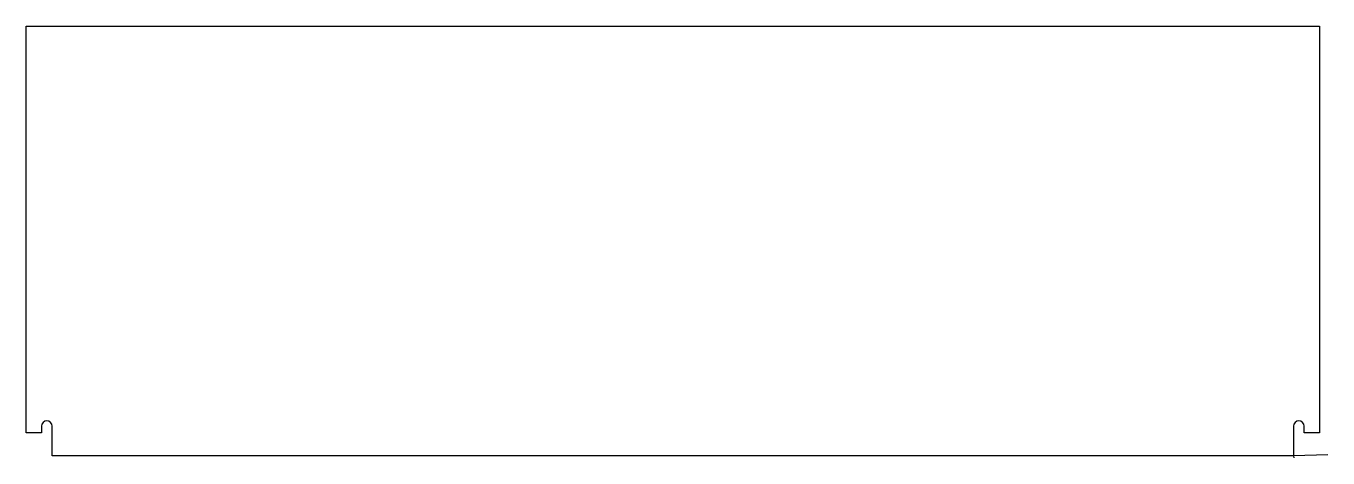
# Model space of a CAD drawing. Header units: metres. Extents: x 8 to 2748, y 4 to 912.
import ezdxf

# ---------------------------------------------------------------- set-up
doc = ezdxf.new("R2010")
doc.units = ezdxf.units.M

msp = doc.modelspace()

# ---------------------------------------------------------------- linework, layer by layer
at = {"layer": 'TOOL_0'}
for p, q in [((8, 56.751), (8, 912.001)), ((8, 912.001), (2730.5, 912.001)), ((2730.5, 912.001), (2730.5, 56.751)), ((40.5, 56.751), (8, 56.751)), ((40.5, 70.501), (40.5, 56.751)), ((63, 8.001), (63, 70.501)), ((2675.5, 70.501), (2675.5, 8.001)), ((2698, 56.751), (2698, 70.501)), ((2730.5, 56.751), (2698, 56.751)), ((2675.5, 8.001), (63, 8.001)), ((2748.036, 10.035), (2675.5, 8.001)), ((2675.5, 8.001), (2676.091, 3.584))]:
    msp.add_line(p, q, dxfattribs=at)
for centre in [(51.75, 70.501), (2686.75, 70.501)]:
    msp.add_arc(centre, 11.25, 0, 180, dxfattribs=at)

doc.saveas('drawing.dxf')
